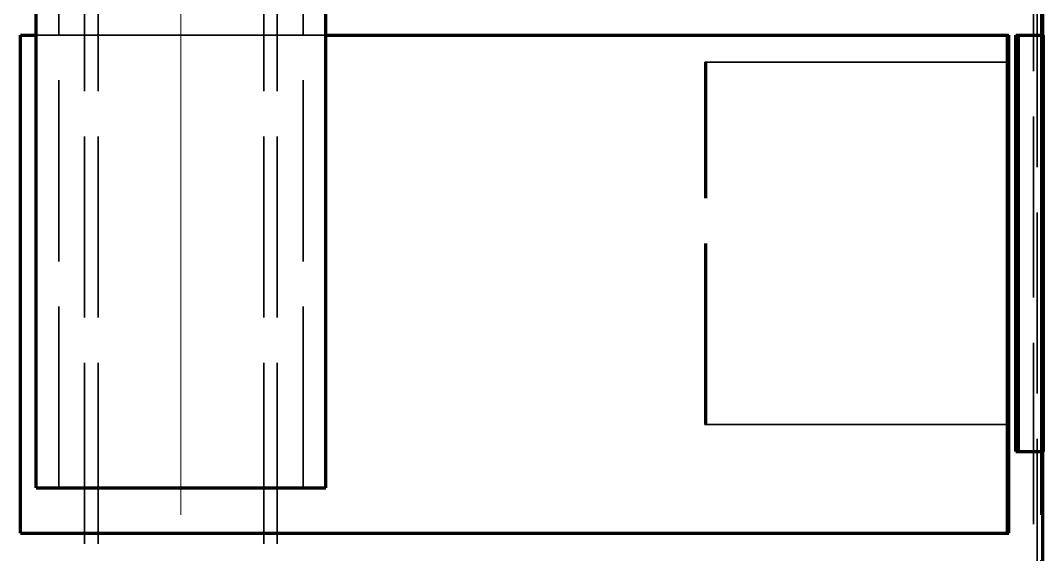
# Model space of a CAD drawing. Header units: millimetres. Extents: x 0 to 2208, y 0 to 420.
# Drawn here: x 186.28 to 208.89, y 142.66 to 154.45 of the extents above; entities that cross this region are included whole.
import ezdxf

# ---------------------------------------------------------------- set-up
doc = ezdxf.new("R2010")
doc.units = ezdxf.units.MM
doc.linetypes.add('IRAM-E-TRAZOS', pattern=[5, 4, -1])
doc.linetypes.add('IRAM-F-TRAZO-PUNTO', pattern=[20, 15, -2, 1, -2])
for name, color, linetype, lineweight in [('01-VISIBLE', 7, 'CONTINUOUS', 70), ('02-OCULTA', 4, 'IRAM-E-TRAZOS', 35), ('03-EJE', 1, 'IRAM-F-TRAZO-PUNTO', 18)]:
    doc.layers.add(name, color=color, linetype=linetype, lineweight=lineweight)

msp = doc.modelspace()

# ---------------------------------------------------------------- linework, layer by layer
at = {"layer": '01-VISIBLE'}
for p, q in [((186.627, 144.135), (186.627, 176.435)), ((193.027, 144.135), (193.027, 176.435)), ((208.875, 154.133), (208.875, 154.733)), ((186.282, 143.133), (186.282, 154.133)), ((208.122, 143.133), (208.122, 154.133)), ((208.273, 154.133), (208.331, 154.133)), ((208.273, 144.933), (208.273, 154.133)), ((208.331, 144.933), (208.331, 154.133)), ((208.887, 144.933), (208.887, 154.133)), ((208.273, 144.933), (208.331, 144.933)), ((208.875, 123.535), (208.875, 144.933))]:
    msp.add_line(p, q, dxfattribs=at)
for points in [[(186.282, 154.133), (186.339, 154.133), (186.397, 154.133), (186.454, 154.133), (186.512, 154.133), (186.569, 154.133), (186.627, 154.133)], [(193.027, 154.133), (193.128, 154.133), (193.228, 154.133), (193.329, 154.133), (193.43, 154.133), (193.53, 154.133), (193.631, 154.133), (193.731, 154.133), (193.832, 154.133), (193.933, 154.133), (194.033, 154.133), (194.134, 154.133), (194.235, 154.133), (194.335, 154.133), (194.436, 154.133), (194.537, 154.133), (194.637, 154.133), (194.738, 154.133), (194.838, 154.133), (194.939, 154.133), (195.04, 154.133), (195.14, 154.133), (195.241, 154.133), (195.342, 154.133), (195.442, 154.133), (195.543, 154.133), (195.644, 154.133), (195.744, 154.133), (195.845, 154.133), (195.945, 154.133), (196.046, 154.133), (196.147, 154.133), (196.247, 154.133), (196.348, 154.133), (196.449, 154.133), (196.549, 154.133), (196.65, 154.133), (196.751, 154.133), (196.851, 154.133), (196.952, 154.133), (197.052, 154.133), (197.153, 154.133), (197.254, 154.133), (197.354, 154.133), (197.455, 154.133), (197.556, 154.133), (197.656, 154.133), (197.757, 154.133), (197.858, 154.133), (197.958, 154.133), (198.059, 154.133), (198.159, 154.133), (198.26, 154.133), (198.361, 154.133), (198.461, 154.133), (198.562, 154.133), (198.663, 154.133), (198.763, 154.133), (198.864, 154.133), (198.965, 154.133), (199.065, 154.133), (199.166, 154.133), (199.266, 154.133), (199.367, 154.133), (199.468, 154.133), (199.568, 154.133), (199.669, 154.133), (199.77, 154.133), (199.87, 154.133), (199.971, 154.133), (200.072, 154.133), (200.172, 154.133), (200.273, 154.133), (200.373, 154.133), (200.474, 154.133), (200.575, 154.133), (200.675, 154.133), (200.776, 154.133), (200.877, 154.133), (200.977, 154.133), (201.078, 154.133), (201.179, 154.133), (201.279, 154.133), (201.38, 154.133), (201.48, 154.133), (201.581, 154.133), (201.682, 154.133), (201.782, 154.133), (201.883, 154.133), (201.984, 154.133), (202.084, 154.133), (202.185, 154.133), (202.285, 154.133), (202.386, 154.133), (202.487, 154.133), (202.587, 154.133), (202.688, 154.133), (202.789, 154.133), (202.889, 154.133), (202.99, 154.133), (203.091, 154.133), (203.191, 154.133), (203.292, 154.133), (203.392, 154.133), (203.493, 154.133), (203.594, 154.133), (203.694, 154.133), (203.795, 154.133), (203.896, 154.133), (203.996, 154.133), (204.097, 154.133), (204.198, 154.133), (204.298, 154.133), (204.399, 154.133), (204.499, 154.133), (204.6, 154.133), (204.701, 154.133), (204.801, 154.133), (204.902, 154.133), (205.003, 154.133), (205.103, 154.133), (205.204, 154.133), (205.305, 154.133), (205.405, 154.133), (205.506, 154.133), (205.606, 154.133), (205.707, 154.133), (205.808, 154.133), (205.908, 154.133), (206.009, 154.133), (206.11, 154.133), (206.21, 154.133), (206.311, 154.133), (206.412, 154.133), (206.512, 154.133), (206.613, 154.133), (206.713, 154.133), (206.814, 154.133), (206.915, 154.133), (207.015, 154.133), (207.116, 154.133), (207.217, 154.133), (207.317, 154.133), (207.418, 154.133), (207.519, 154.133), (207.619, 154.133), (207.72, 154.133), (207.82, 154.133), (207.921, 154.133), (208.022, 154.133), (208.122, 154.133)], [(208.331, 154.133), (208.424, 154.133), (208.516, 154.133), (208.609, 154.133), (208.702, 154.133), (208.794, 154.133), (208.887, 154.133)], [(208.331, 144.933), (208.424, 144.933), (208.516, 144.933), (208.609, 144.933), (208.702, 144.933), (208.794, 144.933), (208.887, 144.933)], [(186.627, 144.135), (186.727, 144.135), (186.827, 144.135), (186.927, 144.135), (187.027, 144.135), (187.127, 144.135), (187.227, 144.135), (187.327, 144.135), (187.427, 144.135), (187.527, 144.135), (187.627, 144.135), (187.727, 144.135), (187.827, 144.135), (187.927, 144.135), (188.027, 144.135), (188.127, 144.135), (188.227, 144.135), (188.327, 144.135), (188.427, 144.135), (188.527, 144.135), (188.627, 144.135), (188.727, 144.135), (188.827, 144.135), (188.927, 144.135), (189.027, 144.135), (189.127, 144.135), (189.227, 144.135), (189.327, 144.135), (189.427, 144.135), (189.527, 144.135), (189.627, 144.135), (189.727, 144.135), (189.827, 144.135), (189.927, 144.135), (190.027, 144.135), (190.127, 144.135), (190.227, 144.135), (190.327, 144.135), (190.427, 144.135), (190.527, 144.135), (190.627, 144.135), (190.727, 144.135), (190.827, 144.135), (190.927, 144.135), (191.027, 144.135), (191.127, 144.135), (191.227, 144.135), (191.327, 144.135), (191.427, 144.135), (191.527, 144.135), (191.627, 144.135), (191.727, 144.135), (191.827, 144.135), (191.927, 144.135), (192.027, 144.135), (192.127, 144.135), (192.227, 144.135), (192.327, 144.135), (192.427, 144.135), (192.527, 144.135), (192.627, 144.135), (192.727, 144.135), (192.827, 144.135), (192.927, 144.135), (193.027, 144.135)], [(186.282, 143.133), (186.382, 143.133), (186.482, 143.133), (186.582, 143.133), (186.682, 143.133), (186.783, 143.133), (186.883, 143.133), (186.983, 143.133), (187.083, 143.133), (187.183, 143.133), (187.284, 143.133), (187.384, 143.133), (187.484, 143.133), (187.584, 143.133), (187.684, 143.133), (187.784, 143.133), (187.885, 143.133), (187.985, 143.133), (188.085, 143.133), (188.185, 143.133), (188.285, 143.133), (188.386, 143.133), (188.486, 143.133), (188.586, 143.133), (188.686, 143.133), (188.786, 143.133), (188.887, 143.133), (188.987, 143.133), (189.087, 143.133), (189.187, 143.133), (189.287, 143.133), (189.387, 143.133), (189.488, 143.133), (189.588, 143.133), (189.688, 143.133), (189.788, 143.133), (189.888, 143.133), (189.989, 143.133), (190.089, 143.133), (190.189, 143.133), (190.289, 143.133), (190.389, 143.133), (190.49, 143.133), (190.59, 143.133), (190.69, 143.133), (190.79, 143.133), (190.89, 143.133), (190.99, 143.133), (191.091, 143.133), (191.191, 143.133), (191.291, 143.133), (191.391, 143.133), (191.491, 143.133), (191.592, 143.133), (191.692, 143.133), (191.792, 143.133), (191.892, 143.133), (191.992, 143.133), (192.093, 143.133), (192.193, 143.133), (192.293, 143.133), (192.393, 143.133), (192.493, 143.133), (192.593, 143.133), (192.694, 143.133), (192.794, 143.133), (192.894, 143.133), (192.994, 143.133), (193.094, 143.133), (193.195, 143.133), (193.295, 143.133), (193.395, 143.133), (193.495, 143.133), (193.595, 143.133), (193.695, 143.133), (193.796, 143.133), (193.896, 143.133), (193.996, 143.133), (194.096, 143.133), (194.196, 143.133), (194.297, 143.133), (194.397, 143.133), (194.497, 143.133), (194.597, 143.133), (194.697, 143.133), (194.798, 143.133), (194.898, 143.133), (194.998, 143.133), (195.098, 143.133), (195.198, 143.133), (195.298, 143.133), (195.399, 143.133), (195.499, 143.133), (195.599, 143.133), (195.699, 143.133), (195.799, 143.133), (195.9, 143.133), (196, 143.133), (196.1, 143.133), (196.2, 143.133), (196.3, 143.133), (196.401, 143.133), (196.501, 143.133), (196.601, 143.133), (196.701, 143.133), (196.801, 143.133), (196.901, 143.133), (197.002, 143.133), (197.102, 143.133), (197.202, 143.133), (197.302, 143.133), (197.402, 143.133), (197.503, 143.133), (197.603, 143.133), (197.703, 143.133), (197.803, 143.133), (197.903, 143.133), (198.004, 143.133), (198.104, 143.133), (198.204, 143.133), (198.304, 143.133), (198.404, 143.133), (198.504, 143.133), (198.605, 143.133), (198.705, 143.133), (198.805, 143.133), (198.905, 143.133), (199.005, 143.133), (199.106, 143.133), (199.206, 143.133), (199.306, 143.133), (199.406, 143.133), (199.506, 143.133), (199.607, 143.133), (199.707, 143.133), (199.807, 143.133), (199.907, 143.133), (200.007, 143.133), (200.107, 143.133), (200.208, 143.133), (200.308, 143.133), (200.408, 143.133), (200.508, 143.133), (200.608, 143.133), (200.709, 143.133), (200.809, 143.133), (200.909, 143.133), (201.009, 143.133), (201.109, 143.133), (201.209, 143.133), (201.31, 143.133), (201.41, 143.133), (201.51, 143.133), (201.61, 143.133), (201.71, 143.133), (201.811, 143.133), (201.911, 143.133), (202.011, 143.133), (202.111, 143.133), (202.211, 143.133), (202.312, 143.133), (202.412, 143.133), (202.512, 143.133), (202.612, 143.133), (202.712, 143.133), (202.812, 143.133), (202.913, 143.133), (203.013, 143.133), (203.113, 143.133), (203.213, 143.133), (203.313, 143.133), (203.414, 143.133), (203.514, 143.133), (203.614, 143.133), (203.714, 143.133), (203.814, 143.133), (203.915, 143.133), (204.015, 143.133), (204.115, 143.133), (204.215, 143.133), (204.315, 143.133), (204.415, 143.133), (204.516, 143.133), (204.616, 143.133), (204.716, 143.133), (204.816, 143.133), (204.916, 143.133), (205.017, 143.133), (205.117, 143.133), (205.217, 143.133), (205.317, 143.133), (205.417, 143.133), (205.518, 143.133), (205.618, 143.133), (205.718, 143.133), (205.818, 143.133), (205.918, 143.133), (206.018, 143.133), (206.119, 143.133), (206.219, 143.133), (206.319, 143.133), (206.419, 143.133), (206.519, 143.133), (206.62, 143.133), (206.72, 143.133), (206.82, 143.133), (206.92, 143.133), (207.02, 143.133), (207.121, 143.133), (207.221, 143.133), (207.321, 143.133), (207.421, 143.133), (207.521, 143.133), (207.621, 143.133), (207.722, 143.133), (207.822, 143.133), (207.922, 143.133), (208.022, 143.133), (208.122, 143.133)]]:
    msp.add_lwpolyline(points, dxfattribs=at)
at = {"layer": '02-OCULTA'}
for p, q in [((187.697, 127.895), (187.697, 230.99)), ((187.997, 127.895), (187.997, 230.99)), ((191.657, 127.895), (191.657, 230.99)), ((191.957, 127.895), (191.957, 230.99)), ((208.667, 123.335), (208.667, 217.535)), ((208.747, 126.217), (208.747, 217.335)), ((208.747, 126.217), (208.747, 217.335)), ((208.827, 123.535), (208.827, 217.335)), ((208.875, 123.535), (208.875, 217.335)), ((187.127, 144.135), (187.127, 176.435)), ((192.527, 144.135), (192.527, 176.435)), ((186.293, 154.133), (186.282, 154.133)), ((186.293, 143.133), (186.293, 154.133)), ((208.065, 154.133), (208.122, 154.133)), ((208.065, 143.133), (208.065, 154.133)), ((208.273, 154.133), (208.331, 154.133)), ((208.273, 144.933), (208.273, 154.133)), ((208.331, 144.933), (208.331, 154.133)), ((208.827, 144.933), (208.827, 154.133)), ((208.875, 144.933), (208.875, 154.133)), ((201.401, 153.533), (201.438, 153.533)), ((201.401, 145.533), (201.401, 153.533)), ((201.438, 145.533), (201.438, 153.533)), ((208.065, 153.533), (208.122, 153.533)), ((208.065, 145.533), (208.065, 153.533)), ((208.122, 145.533), (208.122, 153.533)), ((201.401, 145.533), (201.438, 145.533)), ((208.065, 145.533), (208.122, 145.533)), ((208.273, 144.933), (208.331, 144.933)), ((186.293, 143.133), (186.282, 143.133)), ((208.065, 143.133), (208.122, 143.133))]:
    msp.add_line(p, q, dxfattribs=at)
for points in [[(186.293, 154.133), (186.393, 154.133), (186.493, 154.133), (186.594, 154.133), (186.694, 154.133), (186.794, 154.133), (186.895, 154.133), (186.995, 154.133), (187.095, 154.133), (187.196, 154.133), (187.296, 154.133), (187.396, 154.133), (187.497, 154.133), (187.597, 154.133), (187.697, 154.133), (187.798, 154.133), (187.898, 154.133), (187.998, 154.133), (188.099, 154.133), (188.199, 154.133), (188.299, 154.133), (188.4, 154.133), (188.5, 154.133), (188.6, 154.133), (188.701, 154.133), (188.801, 154.133), (188.901, 154.133), (189.002, 154.133), (189.102, 154.133), (189.202, 154.133), (189.303, 154.133), (189.403, 154.133), (189.503, 154.133), (189.604, 154.133), (189.704, 154.133), (189.804, 154.133), (189.905, 154.133), (190.005, 154.133), (190.105, 154.133), (190.206, 154.133), (190.306, 154.133), (190.406, 154.133), (190.507, 154.133), (190.607, 154.133), (190.707, 154.133), (190.808, 154.133), (190.908, 154.133), (191.008, 154.133), (191.109, 154.133), (191.209, 154.133), (191.309, 154.133), (191.41, 154.133), (191.51, 154.133), (191.61, 154.133), (191.711, 154.133), (191.811, 154.133), (191.911, 154.133), (192.012, 154.133), (192.112, 154.133), (192.212, 154.133), (192.313, 154.133), (192.413, 154.133), (192.513, 154.133), (192.614, 154.133), (192.714, 154.133), (192.814, 154.133), (192.915, 154.133), (193.015, 154.133), (193.115, 154.133), (193.216, 154.133), (193.316, 154.133), (193.416, 154.133), (193.517, 154.133), (193.617, 154.133), (193.717, 154.133), (193.818, 154.133), (193.918, 154.133), (194.018, 154.133), (194.119, 154.133), (194.219, 154.133), (194.319, 154.133), (194.42, 154.133), (194.52, 154.133), (194.62, 154.133), (194.721, 154.133), (194.821, 154.133), (194.921, 154.133), (195.022, 154.133), (195.122, 154.133), (195.222, 154.133), (195.323, 154.133), (195.423, 154.133), (195.523, 154.133), (195.624, 154.133), (195.724, 154.133), (195.824, 154.133), (195.925, 154.133), (196.025, 154.133), (196.125, 154.133), (196.226, 154.133), (196.326, 154.133), (196.426, 154.133), (196.527, 154.133), (196.627, 154.133), (196.727, 154.133), (196.828, 154.133), (196.928, 154.133), (197.028, 154.133), (197.129, 154.133), (197.229, 154.133), (197.329, 154.133), (197.43, 154.133), (197.53, 154.133), (197.63, 154.133), (197.731, 154.133), (197.831, 154.133), (197.931, 154.133), (198.032, 154.133), (198.132, 154.133), (198.232, 154.133), (198.333, 154.133), (198.433, 154.133), (198.533, 154.133), (198.634, 154.133), (198.734, 154.133), (198.834, 154.133), (198.935, 154.133), (199.035, 154.133), (199.135, 154.133), (199.236, 154.133), (199.336, 154.133), (199.436, 154.133), (199.537, 154.133), (199.637, 154.133), (199.737, 154.133), (199.838, 154.133), (199.938, 154.133), (200.038, 154.133), (200.139, 154.133), (200.239, 154.133), (200.339, 154.133), (200.44, 154.133), (200.54, 154.133), (200.64, 154.133), (200.741, 154.133), (200.841, 154.133), (200.941, 154.133), (201.042, 154.133), (201.142, 154.133), (201.242, 154.133), (201.343, 154.133), (201.443, 154.133), (201.543, 154.133), (201.644, 154.133), (201.744, 154.133), (201.844, 154.133), (201.945, 154.133), (202.045, 154.133), (202.145, 154.133), (202.246, 154.133), (202.346, 154.133), (202.446, 154.133), (202.547, 154.133), (202.647, 154.133), (202.747, 154.133), (202.848, 154.133), (202.948, 154.133), (203.048, 154.133), (203.149, 154.133), (203.249, 154.133), (203.349, 154.133), (203.45, 154.133), (203.55, 154.133), (203.65, 154.133), (203.751, 154.133), (203.851, 154.133), (203.951, 154.133), (204.052, 154.133), (204.152, 154.133), (204.252, 154.133), (204.353, 154.133), (204.453, 154.133), (204.553, 154.133), (204.654, 154.133), (204.754, 154.133), (204.854, 154.133), (204.955, 154.133), (205.055, 154.133), (205.155, 154.133), (205.255, 154.133), (205.356, 154.133), (205.456, 154.133), (205.556, 154.133), (205.657, 154.133), (205.757, 154.133), (205.857, 154.133), (205.958, 154.133), (206.058, 154.133), (206.158, 154.133), (206.259, 154.133), (206.359, 154.133), (206.459, 154.133), (206.56, 154.133), (206.66, 154.133), (206.76, 154.133), (206.861, 154.133), (206.961, 154.133), (207.061, 154.133), (207.162, 154.133), (207.262, 154.133), (207.362, 154.133), (207.463, 154.133), (207.563, 154.133), (207.663, 154.133), (207.764, 154.133), (207.864, 154.133), (207.964, 154.133), (208.065, 154.133)], [(186.627, 154.133), (186.727, 154.133), (186.827, 154.133), (186.927, 154.133), (187.027, 154.133), (187.127, 154.133), (187.227, 154.133), (187.327, 154.133), (187.427, 154.133), (187.527, 154.133), (187.627, 154.133), (187.727, 154.133), (187.827, 154.133), (187.927, 154.133), (188.027, 154.133), (188.127, 154.133), (188.227, 154.133), (188.327, 154.133), (188.427, 154.133), (188.527, 154.133), (188.627, 154.133), (188.727, 154.133), (188.827, 154.133), (188.927, 154.133), (189.027, 154.133), (189.127, 154.133), (189.227, 154.133), (189.327, 154.133), (189.427, 154.133), (189.527, 154.133), (189.627, 154.133), (189.727, 154.133), (189.827, 154.133), (189.927, 154.133), (190.027, 154.133), (190.127, 154.133), (190.227, 154.133), (190.327, 154.133), (190.427, 154.133), (190.527, 154.133), (190.627, 154.133), (190.727, 154.133), (190.827, 154.133), (190.927, 154.133), (191.027, 154.133), (191.127, 154.133), (191.227, 154.133), (191.327, 154.133), (191.427, 154.133), (191.527, 154.133), (191.627, 154.133), (191.727, 154.133), (191.827, 154.133), (191.927, 154.133), (192.027, 154.133), (192.127, 154.133), (192.227, 154.133), (192.327, 154.133), (192.427, 154.133), (192.527, 154.133), (192.627, 154.133), (192.727, 154.133), (192.827, 154.133), (192.927, 154.133), (193.027, 154.133)], [(208.273, 154.133), (208.365, 154.133), (208.458, 154.133), (208.55, 154.133), (208.642, 154.133), (208.735, 154.133), (208.827, 154.133)], [(208.827, 154.133), (208.735, 154.133), (208.642, 154.133), (208.55, 154.133), (208.458, 154.133), (208.365, 154.133), (208.273, 154.133)], [(208.887, 154.133), (208.794, 154.133), (208.702, 154.133), (208.609, 154.133), (208.516, 154.133), (208.424, 154.133), (208.331, 154.133)], [(208.065, 153.533), (207.964, 153.533), (207.863, 153.533), (207.762, 153.533), (207.661, 153.533), (207.56, 153.533), (207.459, 153.533), (207.358, 153.533), (207.257, 153.533), (207.156, 153.533), (207.055, 153.533), (206.954, 153.533), (206.853, 153.533), (206.752, 153.533), (206.651, 153.533), (206.55, 153.533), (206.449, 153.533), (206.348, 153.533), (206.247, 153.533), (206.146, 153.533), (206.045, 153.533), (205.945, 153.533), (205.844, 153.533), (205.743, 153.533), (205.642, 153.533), (205.541, 153.533), (205.44, 153.533), (205.339, 153.533), (205.238, 153.533), (205.137, 153.533), (205.036, 153.533), (204.935, 153.533), (204.834, 153.533), (204.733, 153.533), (204.632, 153.533), (204.531, 153.533), (204.43, 153.533), (204.329, 153.533), (204.228, 153.533), (204.127, 153.533), (204.026, 153.533), (203.925, 153.533), (203.824, 153.533), (203.723, 153.533), (203.622, 153.533), (203.521, 153.533), (203.42, 153.533), (203.319, 153.533), (203.218, 153.533), (203.118, 153.533), (203.017, 153.533), (202.916, 153.533), (202.815, 153.533), (202.714, 153.533), (202.613, 153.533), (202.512, 153.533), (202.411, 153.533), (202.31, 153.533), (202.209, 153.533), (202.108, 153.533), (202.007, 153.533), (201.906, 153.533), (201.805, 153.533), (201.704, 153.533), (201.603, 153.533), (201.502, 153.533), (201.401, 153.533)], [(208.122, 153.533), (208.021, 153.533), (207.92, 153.533), (207.819, 153.533), (207.717, 153.533), (207.616, 153.533), (207.515, 153.533), (207.413, 153.533), (207.312, 153.533), (207.211, 153.533), (207.11, 153.533), (207.008, 153.533), (206.907, 153.533), (206.806, 153.533), (206.704, 153.533), (206.603, 153.533), (206.502, 153.533), (206.401, 153.533), (206.299, 153.533), (206.198, 153.533), (206.097, 153.533), (205.995, 153.533), (205.894, 153.533), (205.793, 153.533), (205.692, 153.533), (205.59, 153.533), (205.489, 153.533), (205.388, 153.533), (205.286, 153.533), (205.185, 153.533), (205.084, 153.533), (204.983, 153.533), (204.881, 153.533), (204.78, 153.533), (204.679, 153.533), (204.577, 153.533), (204.476, 153.533), (204.375, 153.533), (204.274, 153.533), (204.172, 153.533), (204.071, 153.533), (203.97, 153.533), (203.868, 153.533), (203.767, 153.533), (203.666, 153.533), (203.565, 153.533), (203.463, 153.533), (203.362, 153.533), (203.261, 153.533), (203.159, 153.533), (203.058, 153.533), (202.957, 153.533), (202.856, 153.533), (202.754, 153.533), (202.653, 153.533), (202.552, 153.533), (202.451, 153.533), (202.349, 153.533), (202.248, 153.533), (202.147, 153.533), (202.045, 153.533), (201.944, 153.533), (201.843, 153.533), (201.742, 153.533), (201.64, 153.533), (201.539, 153.533), (201.438, 153.533)], [(208.065, 145.533), (207.964, 145.533), (207.863, 145.533), (207.762, 145.533), (207.661, 145.533), (207.56, 145.533), (207.459, 145.533), (207.358, 145.533), (207.257, 145.533), (207.156, 145.533), (207.055, 145.533), (206.954, 145.533), (206.853, 145.533), (206.752, 145.533), (206.651, 145.533), (206.55, 145.533), (206.449, 145.533), (206.348, 145.533), (206.247, 145.533), (206.146, 145.533), (206.045, 145.533), (205.945, 145.533), (205.844, 145.533), (205.743, 145.533), (205.642, 145.533), (205.541, 145.533), (205.44, 145.533), (205.339, 145.533), (205.238, 145.533), (205.137, 145.533), (205.036, 145.533), (204.935, 145.533), (204.834, 145.533), (204.733, 145.533), (204.632, 145.533), (204.531, 145.533), (204.43, 145.533), (204.329, 145.533), (204.228, 145.533), (204.127, 145.533), (204.026, 145.533), (203.925, 145.533), (203.824, 145.533), (203.723, 145.533), (203.622, 145.533), (203.521, 145.533), (203.42, 145.533), (203.319, 145.533), (203.218, 145.533), (203.118, 145.533), (203.017, 145.533), (202.916, 145.533), (202.815, 145.533), (202.714, 145.533), (202.613, 145.533), (202.512, 145.533), (202.411, 145.533), (202.31, 145.533), (202.209, 145.533), (202.108, 145.533), (202.007, 145.533), (201.906, 145.533), (201.805, 145.533), (201.704, 145.533), (201.603, 145.533), (201.502, 145.533), (201.401, 145.533)], [(208.122, 145.533), (208.021, 145.533), (207.92, 145.533), (207.819, 145.533), (207.717, 145.533), (207.616, 145.533), (207.515, 145.533), (207.413, 145.533), (207.312, 145.533), (207.211, 145.533), (207.11, 145.533), (207.008, 145.533), (206.907, 145.533), (206.806, 145.533), (206.704, 145.533), (206.603, 145.533), (206.502, 145.533), (206.401, 145.533), (206.299, 145.533), (206.198, 145.533), (206.097, 145.533), (205.995, 145.533), (205.894, 145.533), (205.793, 145.533), (205.692, 145.533), (205.59, 145.533), (205.489, 145.533), (205.388, 145.533), (205.286, 145.533), (205.185, 145.533), (205.084, 145.533), (204.983, 145.533), (204.881, 145.533), (204.78, 145.533), (204.679, 145.533), (204.577, 145.533), (204.476, 145.533), (204.375, 145.533), (204.274, 145.533), (204.172, 145.533), (204.071, 145.533), (203.97, 145.533), (203.868, 145.533), (203.767, 145.533), (203.666, 145.533), (203.565, 145.533), (203.463, 145.533), (203.362, 145.533), (203.261, 145.533), (203.159, 145.533), (203.058, 145.533), (202.957, 145.533), (202.856, 145.533), (202.754, 145.533), (202.653, 145.533), (202.552, 145.533), (202.451, 145.533), (202.349, 145.533), (202.248, 145.533), (202.147, 145.533), (202.045, 145.533), (201.944, 145.533), (201.843, 145.533), (201.742, 145.533), (201.64, 145.533), (201.539, 145.533), (201.438, 145.533)], [(208.273, 144.933), (208.365, 144.933), (208.458, 144.933), (208.55, 144.933), (208.642, 144.933), (208.735, 144.933), (208.827, 144.933)], [(208.827, 144.933), (208.735, 144.933), (208.642, 144.933), (208.55, 144.933), (208.458, 144.933), (208.365, 144.933), (208.273, 144.933)], [(208.887, 144.933), (208.794, 144.933), (208.702, 144.933), (208.609, 144.933), (208.516, 144.933), (208.424, 144.933), (208.331, 144.933)], [(189.827, 144.135), (189.727, 144.135), (189.627, 144.135), (189.527, 144.135), (189.427, 144.135), (189.327, 144.135), (189.227, 144.135), (189.127, 144.135), (189.027, 144.135), (188.927, 144.135), (188.827, 144.135), (188.727, 144.135), (188.627, 144.135), (188.527, 144.135), (188.427, 144.135), (188.327, 144.135), (188.227, 144.135), (188.127, 144.135), (188.027, 144.135), (187.927, 144.135), (187.827, 144.135), (187.727, 144.135), (187.627, 144.135), (187.527, 144.135), (187.427, 144.135), (187.327, 144.135), (187.227, 144.135), (187.127, 144.135), (187.027, 144.135), (186.927, 144.135), (186.827, 144.135), (186.727, 144.135), (186.627, 144.135)], [(189.827, 144.135), (189.727, 144.135), (189.627, 144.135), (189.527, 144.135), (189.427, 144.135), (189.327, 144.135), (189.227, 144.135), (189.127, 144.135), (189.027, 144.135), (188.927, 144.135), (188.827, 144.135), (188.727, 144.135), (188.627, 144.135), (188.527, 144.135), (188.427, 144.135), (188.327, 144.135), (188.227, 144.135), (188.127, 144.135), (188.027, 144.135), (187.927, 144.135), (187.827, 144.135), (187.727, 144.135), (187.627, 144.135), (187.527, 144.135), (187.427, 144.135), (187.327, 144.135), (187.227, 144.135), (187.127, 144.135)], [(187.127, 144.135), (187.227, 144.135), (187.327, 144.135), (187.427, 144.135), (187.527, 144.135), (187.627, 144.135), (187.727, 144.135), (187.827, 144.135), (187.927, 144.135), (188.027, 144.135), (188.127, 144.135), (188.227, 144.135), (188.327, 144.135), (188.427, 144.135), (188.527, 144.135), (188.627, 144.135), (188.727, 144.135), (188.827, 144.135), (188.927, 144.135), (189.027, 144.135), (189.127, 144.135), (189.227, 144.135), (189.327, 144.135), (189.427, 144.135), (189.527, 144.135), (189.627, 144.135), (189.727, 144.135), (189.827, 144.135), (189.927, 144.135), (190.027, 144.135), (190.127, 144.135), (190.227, 144.135), (190.327, 144.135), (190.427, 144.135), (190.527, 144.135), (190.627, 144.135), (190.727, 144.135), (190.827, 144.135), (190.927, 144.135), (191.027, 144.135), (191.127, 144.135), (191.227, 144.135), (191.327, 144.135), (191.427, 144.135), (191.527, 144.135), (191.627, 144.135), (191.727, 144.135), (191.827, 144.135), (191.927, 144.135), (192.027, 144.135), (192.127, 144.135), (192.227, 144.135), (192.327, 144.135), (192.427, 144.135), (192.527, 144.135)], [(193.027, 144.135), (192.924, 144.135), (192.821, 144.135), (192.717, 144.135), (192.614, 144.135), (192.511, 144.135), (192.408, 144.135), (192.304, 144.135), (192.201, 144.135), (192.098, 144.135), (191.995, 144.135), (191.892, 144.135), (191.788, 144.135), (191.685, 144.135), (191.582, 144.135), (191.479, 144.135), (191.375, 144.135), (191.272, 144.135), (191.169, 144.135), (191.066, 144.135), (190.962, 144.135), (190.859, 144.135), (190.756, 144.135), (190.653, 144.135), (190.55, 144.135), (190.446, 144.135), (190.343, 144.135), (190.24, 144.135), (190.137, 144.135), (190.033, 144.135), (189.93, 144.135), (189.827, 144.135)], [(192.527, 144.135), (192.423, 144.135), (192.319, 144.135), (192.215, 144.135), (192.112, 144.135), (192.008, 144.135), (191.904, 144.135), (191.8, 144.135), (191.696, 144.135), (191.592, 144.135), (191.489, 144.135), (191.385, 144.135), (191.281, 144.135), (191.177, 144.135), (191.073, 144.135), (190.969, 144.135), (190.865, 144.135), (190.762, 144.135), (190.658, 144.135), (190.554, 144.135), (190.45, 144.135), (190.346, 144.135), (190.242, 144.135), (190.139, 144.135), (190.035, 144.135), (189.931, 144.135), (189.827, 144.135)], [(186.293, 143.133), (186.393, 143.133), (186.493, 143.133), (186.594, 143.133), (186.694, 143.133), (186.794, 143.133), (186.895, 143.133), (186.995, 143.133), (187.095, 143.133), (187.196, 143.133), (187.296, 143.133), (187.396, 143.133), (187.497, 143.133), (187.597, 143.133), (187.697, 143.133), (187.798, 143.133), (187.898, 143.133), (187.998, 143.133), (188.099, 143.133), (188.199, 143.133), (188.299, 143.133), (188.4, 143.133), (188.5, 143.133), (188.6, 143.133), (188.701, 143.133), (188.801, 143.133), (188.901, 143.133), (189.002, 143.133), (189.102, 143.133), (189.202, 143.133), (189.303, 143.133), (189.403, 143.133), (189.503, 143.133), (189.604, 143.133), (189.704, 143.133), (189.804, 143.133), (189.905, 143.133), (190.005, 143.133), (190.105, 143.133), (190.206, 143.133), (190.306, 143.133), (190.406, 143.133), (190.507, 143.133), (190.607, 143.133), (190.707, 143.133), (190.808, 143.133), (190.908, 143.133), (191.008, 143.133), (191.109, 143.133), (191.209, 143.133), (191.309, 143.133), (191.41, 143.133), (191.51, 143.133), (191.61, 143.133), (191.711, 143.133), (191.811, 143.133), (191.911, 143.133), (192.012, 143.133), (192.112, 143.133), (192.212, 143.133), (192.313, 143.133), (192.413, 143.133), (192.513, 143.133), (192.614, 143.133), (192.714, 143.133), (192.814, 143.133), (192.915, 143.133), (193.015, 143.133), (193.115, 143.133), (193.216, 143.133), (193.316, 143.133), (193.416, 143.133), (193.517, 143.133), (193.617, 143.133), (193.717, 143.133), (193.818, 143.133), (193.918, 143.133), (194.018, 143.133), (194.119, 143.133), (194.219, 143.133), (194.319, 143.133), (194.42, 143.133), (194.52, 143.133), (194.62, 143.133), (194.721, 143.133), (194.821, 143.133), (194.921, 143.133), (195.022, 143.133), (195.122, 143.133), (195.222, 143.133), (195.323, 143.133), (195.423, 143.133), (195.523, 143.133), (195.624, 143.133), (195.724, 143.133), (195.824, 143.133), (195.925, 143.133), (196.025, 143.133), (196.125, 143.133), (196.226, 143.133), (196.326, 143.133), (196.426, 143.133), (196.527, 143.133), (196.627, 143.133), (196.727, 143.133), (196.828, 143.133), (196.928, 143.133), (197.028, 143.133), (197.129, 143.133), (197.229, 143.133), (197.329, 143.133), (197.43, 143.133), (197.53, 143.133), (197.63, 143.133), (197.731, 143.133), (197.831, 143.133), (197.931, 143.133), (198.032, 143.133), (198.132, 143.133), (198.232, 143.133), (198.333, 143.133), (198.433, 143.133), (198.533, 143.133), (198.634, 143.133), (198.734, 143.133), (198.834, 143.133), (198.935, 143.133), (199.035, 143.133), (199.135, 143.133), (199.236, 143.133), (199.336, 143.133), (199.436, 143.133), (199.537, 143.133), (199.637, 143.133), (199.737, 143.133), (199.838, 143.133), (199.938, 143.133), (200.038, 143.133), (200.139, 143.133), (200.239, 143.133), (200.339, 143.133), (200.44, 143.133), (200.54, 143.133), (200.64, 143.133), (200.741, 143.133), (200.841, 143.133), (200.941, 143.133), (201.042, 143.133), (201.142, 143.133), (201.242, 143.133), (201.343, 143.133), (201.443, 143.133), (201.543, 143.133), (201.644, 143.133), (201.744, 143.133), (201.844, 143.133), (201.945, 143.133), (202.045, 143.133), (202.145, 143.133), (202.246, 143.133), (202.346, 143.133), (202.446, 143.133), (202.547, 143.133), (202.647, 143.133), (202.747, 143.133), (202.848, 143.133), (202.948, 143.133), (203.048, 143.133), (203.149, 143.133), (203.249, 143.133), (203.349, 143.133), (203.45, 143.133), (203.55, 143.133), (203.65, 143.133), (203.751, 143.133), (203.851, 143.133), (203.951, 143.133), (204.052, 143.133), (204.152, 143.133), (204.252, 143.133), (204.353, 143.133), (204.453, 143.133), (204.553, 143.133), (204.654, 143.133), (204.754, 143.133), (204.854, 143.133), (204.955, 143.133), (205.055, 143.133), (205.155, 143.133), (205.255, 143.133), (205.356, 143.133), (205.456, 143.133), (205.556, 143.133), (205.657, 143.133), (205.757, 143.133), (205.857, 143.133), (205.958, 143.133), (206.058, 143.133), (206.158, 143.133), (206.259, 143.133), (206.359, 143.133), (206.459, 143.133), (206.56, 143.133), (206.66, 143.133), (206.76, 143.133), (206.861, 143.133), (206.961, 143.133), (207.061, 143.133), (207.162, 143.133), (207.262, 143.133), (207.362, 143.133), (207.463, 143.133), (207.563, 143.133), (207.663, 143.133), (207.764, 143.133), (207.864, 143.133), (207.964, 143.133), (208.065, 143.133)]]:
    msp.add_lwpolyline(points, dxfattribs=at)
at = {"layer": '03-EJE'}
msp.add_line((189.827, 123.535), (189.827, 242.792), dxfattribs=at)

doc.saveas('drawing.dxf')
